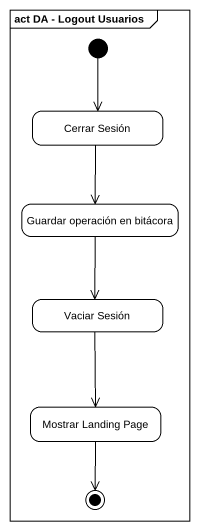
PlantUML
@startuml
mainframe act DA - Logout Usuarios
hide empty description
state "Cerrar Sesión" as Cerrar_Sesión
state "Guardar operación en bitácora" as Guardar_operación_en
state "Vaciar Sesión" as Vaciar_Sesión
state "Mostrar Landing Page" as Mostrar_Landing_Page
[*] --> Cerrar_Sesión
Cerrar_Sesión --> Guardar_operación_en
Guardar_operación_en --> Vaciar_Sesión
Vaciar_Sesión --> Mostrar_Landing_Page
Mostrar_Landing_Page --> [*]
@enduml
